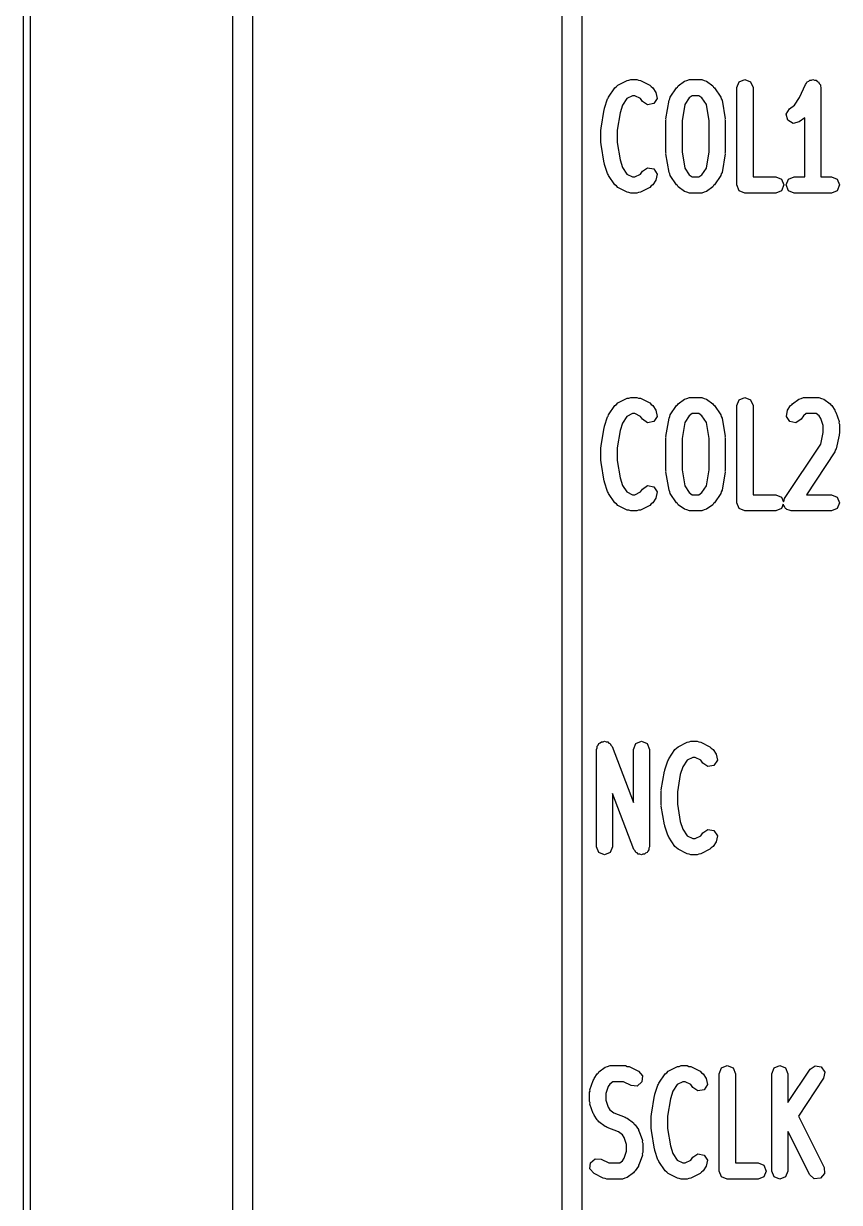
# Model space of a CAD drawing. Extents: x 62 to 222, y -188 to -37.
# Drawn here: x 88.21 to 94.51, y -68.75 to -59.66 of the extents above; entities that cross this region are included whole.
import ezdxf

# ---------------------------------------------------------------- set-up
doc = ezdxf.new("R2010")
doc.units = 0
doc.layers.add('BLACK', color=7, linetype='CONTINUOUS')

msp = doc.modelspace()

# ---------------------------------------------------------------- linework, layer by layer
at = {"layer": 'BLACK', "linetype": 'CONTINUOUS'}
for p, q in [((88.2141, -118.993), (88.2141, -43.2947)), ((88.264, -43.2947), (88.264, -119)), ((89.8291, -77), (89.8291, -46.52)), ((89.9791, -46.595), (89.9791, -76.925)), ((92.3691, -76.925), (92.3691, -46.595)), ((92.5191, -46.52), (92.5191, -77)), ((92.7872, -60.1493), (92.7978, -60.1371)), ((92.7978, -60.1371), (92.8693, -60.1014)), ((92.8693, -60.1014), (92.8838, -60.1004)), ((92.8838, -60.1004), (92.8972, -60.0948)), ((92.8972, -60.0948), (92.9448, -60.0948)), ((92.9448, -60.0948), (92.9583, -60.1004)), ((92.9583, -60.1004), (92.9728, -60.1014)), ((92.9728, -60.1014), (93.0442, -60.1371)), ((93.0442, -60.1371), (93.0548, -60.1493)), ((93.259, -60.1523), (93.2645, -60.143)), ((93.2645, -60.143), (93.3121, -60.1073)), ((93.3121, -60.1073), (93.3313, -60.1024)), ((93.3313, -60.1024), (93.3496, -60.0948)), ((93.3496, -60.0948), (93.4448, -60.0948)), ((93.4448, -60.0948), (93.4631, -60.1024)), ((93.4631, -60.1024), (93.4823, -60.1073)), ((93.4823, -60.1073), (93.53, -60.143)), ((93.53, -60.143), (93.5355, -60.1523)), ((93.7157, -60.1573), (93.734, -60.1131)), ((93.734, -60.1131), (93.7782, -60.0948)), ((93.7782, -60.0948), (93.8224, -60.1131)), ((93.8224, -60.1131), (93.8407, -60.1573)), ((94.1994, -60.2342), (94.2449, -60.1319)), ((94.2449, -60.1319), (94.2533, -60.1239)), ((94.2533, -60.1239), (94.2578, -60.1131)), ((94.2578, -60.1131), (94.27, -60.108)), ((94.27, -60.108), (94.2796, -60.099)), ((94.2796, -60.099), (94.2912, -60.0993)), ((94.2912, -60.0993), (94.302, -60.0948)), ((94.302, -60.0948), (94.3142, -60.0998)), ((94.3142, -60.0998), (94.3274, -60.1002)), ((94.3274, -60.1002), (94.3354, -60.1086)), ((94.3354, -60.1086), (94.3462, -60.1131)), ((94.3462, -60.1131), (94.3512, -60.1253)), ((94.3512, -60.1253), (94.3603, -60.1349)), ((94.3603, -60.1349), (94.36, -60.1465)), ((94.36, -60.1465), (94.3645, -60.1573)), ((92.7189, -60.2447), (92.7245, -60.2382)), ((92.7245, -60.2382), (92.7262, -60.2298)), ((92.7262, -60.2298), (92.7738, -60.1583)), ((92.7738, -60.1583), (92.7872, -60.1493)), ((92.912, -60.2198), (92.8686, -60.2415)), ((92.9301, -60.2198), (92.912, -60.2198)), ((92.9735, -60.2415), (92.9301, -60.2198)), ((93.0548, -60.1493), (93.0683, -60.1583)), ((93.0683, -60.1583), (93.0921, -60.194)), ((93.0921, -60.194), (93.1014, -60.241)), ((93.1998, -60.2428), (93.2024, -60.2298)), ((93.2024, -60.2298), (93.25, -60.1583)), ((93.25, -60.1583), (93.259, -60.1523)), ((93.3481, -60.2366), (93.3138, -60.2879)), ((93.3704, -60.2198), (93.3481, -60.2366)), ((93.424, -60.2198), (93.3704, -60.2198)), ((93.4464, -60.2366), (93.424, -60.2198)), ((93.4806, -60.2879), (93.4464, -60.2366)), ((93.5355, -60.1523), (93.5445, -60.1583)), ((93.5445, -60.1583), (93.5921, -60.2298)), ((93.5921, -60.2298), (93.5947, -60.2428)), ((93.7157, -60.9073), (93.7157, -60.1573)), ((93.8407, -60.1573), (93.8407, -60.8448)), ((94.1607, -60.2923), (94.1994, -60.2342)), ((94.3645, -60.1573), (94.3645, -60.8448)), ((92.6689, -60.4684), (92.6927, -60.3256)), ((92.6927, -60.3256), (92.6954, -60.3212)), ((92.6951, -60.3161), (92.7189, -60.2447)), ((92.6954, -60.3212), (92.6951, -60.3161)), ((92.8348, -60.2921), (92.8152, -60.351)), ((92.8686, -60.2415), (92.8348, -60.2921)), ((92.9881, -60.2634), (92.9735, -60.2415)), ((93.0278, -60.29), (92.9881, -60.2634)), ((93.0748, -60.2807), (93.0278, -60.29)), ((93.1014, -60.241), (93.0748, -60.2807)), ((93.1689, -60.397), (93.1927, -60.2542)), ((93.1927, -60.2542), (93.1998, -60.2428)), ((93.3138, -60.2879), (93.2931, -60.4125)), ((93.5014, -60.4125), (93.4806, -60.2879)), ((93.5947, -60.2428), (93.6017, -60.2542)), ((93.6017, -60.2542), (93.6255, -60.397)), ((94.0973, -60.3627), (94.1216, -60.3216)), ((94.1216, -60.3216), (94.1607, -60.2923)), ((92.8152, -60.351), (92.7931, -60.4839)), ((93.1681, -60.4073), (93.1701, -60.4023)), ((93.1681, -60.6573), (93.1681, -60.4073)), ((93.1701, -60.4023), (93.1689, -60.397)), ((93.2931, -60.4125), (93.2931, -60.6521)), ((93.5014, -60.6521), (93.5014, -60.4125)), ((93.6255, -60.397), (93.6243, -60.4023)), ((93.6243, -60.4023), (93.6264, -60.4073)), ((93.6264, -60.4073), (93.6264, -60.6573)), ((94.1091, -60.4091), (94.0973, -60.3627)), ((94.1503, -60.4334), (94.1091, -60.4091)), ((94.2395, -60.3894), (94.1966, -60.4216)), ((94.2395, -60.8448), (94.2395, -60.3894)), ((92.6681, -60.4787), (92.6701, -60.4737)), ((92.6681, -60.5859), (92.6681, -60.4787)), ((92.6701, -60.4737), (92.6689, -60.4684)), ((92.7931, -60.4839), (92.7931, -60.5807)), ((94.1966, -60.4216), (94.1503, -60.4334)), ((92.6701, -60.5909), (92.6681, -60.5859)), ((92.6689, -60.5961), (92.6701, -60.5909)), ((92.6927, -60.739), (92.6689, -60.5961)), ((92.7931, -60.5807), (92.8152, -60.7136)), ((93.1701, -60.6623), (93.1681, -60.6573)), ((93.1689, -60.6676), (93.1701, -60.6623)), ((93.1927, -60.8104), (93.1689, -60.6676)), ((93.2931, -60.6521), (93.3138, -60.7766)), ((93.4806, -60.7766), (93.5014, -60.6521)), ((93.6255, -60.6676), (93.6017, -60.8104)), ((93.6264, -60.6573), (93.6243, -60.6623)), ((93.6243, -60.6623), (93.6255, -60.6676)), ((92.6954, -60.7433), (92.6927, -60.739)), ((92.6951, -60.7485), (92.6954, -60.7433)), ((92.7189, -60.8199), (92.6951, -60.7485)), ((92.8152, -60.7136), (92.8348, -60.7724)), ((92.8348, -60.7724), (92.8686, -60.8231)), ((92.9881, -60.8012), (93.0278, -60.7746)), ((93.0278, -60.7746), (93.0748, -60.7839)), ((93.0748, -60.7839), (93.1014, -60.8236)), ((93.3138, -60.7766), (93.3481, -60.828)), ((93.4464, -60.828), (93.4806, -60.7766)), ((92.7245, -60.8264), (92.7189, -60.8199)), ((92.7262, -60.8348), (92.7245, -60.8264)), ((92.7738, -60.9062), (92.7262, -60.8348)), ((92.8686, -60.8231), (92.912, -60.8448)), ((92.912, -60.8448), (92.9301, -60.8448)), ((92.9301, -60.8448), (92.9735, -60.8231)), ((92.9735, -60.8231), (92.9881, -60.8012)), ((93.0921, -60.8705), (93.0683, -60.9062)), ((93.1014, -60.8236), (93.0921, -60.8705)), ((93.1998, -60.8217), (93.1927, -60.8104)), ((93.2024, -60.8348), (93.1998, -60.8217)), ((93.25, -60.9062), (93.2024, -60.8348)), ((93.3481, -60.828), (93.3704, -60.8448)), ((93.3704, -60.8448), (93.424, -60.8448)), ((93.424, -60.8448), (93.4464, -60.828)), ((93.5921, -60.8348), (93.5445, -60.9062)), ((93.5947, -60.8217), (93.5921, -60.8348)), ((93.6017, -60.8104), (93.5947, -60.8217)), ((93.8407, -60.8448), (94.0163, -60.8448)), ((94.0163, -60.8448), (94.0605, -60.8631)), ((94.0605, -60.8631), (94.0788, -60.9073)), ((94.0966, -60.9073), (94.1149, -60.8631)), ((94.1149, -60.8631), (94.1591, -60.8448)), ((94.1591, -60.8448), (94.2395, -60.8448)), ((94.3645, -60.8448), (94.4448, -60.8448)), ((94.4448, -60.8448), (94.489, -60.8631)), ((94.489, -60.8631), (94.5073, -60.9073)), ((92.7872, -60.9152), (92.7738, -60.9062)), ((92.7978, -60.9275), (92.7872, -60.9152)), ((92.8693, -60.9632), (92.7978, -60.9275)), ((92.8838, -60.9642), (92.8693, -60.9632)), ((92.8972, -60.9698), (92.8838, -60.9642)), ((92.9583, -60.9642), (92.9448, -60.9698)), ((92.9728, -60.9632), (92.9583, -60.9642)), ((93.0442, -60.9275), (92.9728, -60.9632)), ((93.0548, -60.9152), (93.0442, -60.9275)), ((93.0683, -60.9062), (93.0548, -60.9152)), ((93.259, -60.9123), (93.25, -60.9062)), ((93.2645, -60.9216), (93.259, -60.9123)), ((93.3121, -60.9573), (93.2645, -60.9216)), ((93.3313, -60.9622), (93.3121, -60.9573)), ((93.3496, -60.9698), (93.3313, -60.9622)), ((93.4631, -60.9622), (93.4448, -60.9698)), ((93.4823, -60.9573), (93.4631, -60.9622)), ((93.53, -60.9216), (93.4823, -60.9573)), ((93.5355, -60.9123), (93.53, -60.9216)), ((93.5445, -60.9062), (93.5355, -60.9123)), ((93.734, -60.9515), (93.7157, -60.9073)), ((93.7782, -60.9698), (93.734, -60.9515)), ((94.0605, -60.9515), (94.0163, -60.9698)), ((94.0788, -60.9073), (94.0605, -60.9515)), ((94.1149, -60.9515), (94.0966, -60.9073)), ((94.1591, -60.9698), (94.1149, -60.9515)), ((94.489, -60.9515), (94.4448, -60.9698)), ((94.5073, -60.9073), (94.489, -60.9515)), ((92.9448, -60.9698), (92.8972, -60.9698)), ((93.4448, -60.9698), (93.3496, -60.9698)), ((94.0163, -60.9698), (93.7782, -60.9698)), ((94.4448, -60.9698), (94.1591, -60.9698)), ((92.7738, -62.6083), (92.7872, -62.5993)), ((92.7872, -62.5993), (92.7978, -62.5871)), ((92.7978, -62.5871), (92.8693, -62.5514)), ((92.8693, -62.5514), (92.8838, -62.5504)), ((92.8838, -62.5504), (92.8972, -62.5448)), ((92.8972, -62.5448), (92.9448, -62.5448)), ((92.9448, -62.5448), (92.9583, -62.5504)), ((92.9583, -62.5504), (92.9728, -62.5514)), ((92.9728, -62.5514), (93.0442, -62.5871)), ((93.0442, -62.5871), (93.0548, -62.5993)), ((93.0548, -62.5993), (93.0683, -62.6083)), ((93.259, -62.6023), (93.2645, -62.593)), ((93.2645, -62.593), (93.3121, -62.5573)), ((93.3121, -62.5573), (93.3313, -62.5524)), ((93.3313, -62.5524), (93.3496, -62.5448)), ((93.3496, -62.5448), (93.4448, -62.5448)), ((93.4448, -62.5448), (93.4631, -62.5524)), ((93.4631, -62.5524), (93.4823, -62.5573)), ((93.4823, -62.5573), (93.53, -62.593)), ((93.53, -62.593), (93.5355, -62.6023)), ((93.7157, -62.6073), (93.734, -62.5631)), ((93.734, -62.5631), (93.7782, -62.5448)), ((93.7782, -62.5448), (93.8224, -62.5631)), ((93.8224, -62.5631), (93.8407, -62.6073)), ((94.1399, -62.6023), (94.1454, -62.593)), ((94.1454, -62.593), (94.1931, -62.5573)), ((94.1931, -62.5573), (94.2123, -62.5524)), ((94.2123, -62.5524), (94.2306, -62.5448)), ((94.2306, -62.5448), (94.3496, -62.5448)), ((94.3496, -62.5448), (94.3679, -62.5524)), ((94.3679, -62.5524), (94.3871, -62.5573)), ((94.3871, -62.5573), (94.4347, -62.593)), ((94.4347, -62.593), (94.4402, -62.6023)), ((92.7189, -62.6947), (92.7245, -62.6882)), ((92.7245, -62.6882), (92.7262, -62.6798)), ((92.7262, -62.6798), (92.7738, -62.6083)), ((92.8686, -62.6915), (92.8348, -62.7421)), ((92.912, -62.6698), (92.8686, -62.6915)), ((92.9301, -62.6698), (92.912, -62.6698)), ((92.9735, -62.6915), (92.9301, -62.6698)), ((92.9881, -62.7134), (92.9735, -62.6915)), ((93.0683, -62.6083), (93.0921, -62.644)), ((93.1014, -62.691), (93.0748, -62.7307)), ((93.0921, -62.644), (93.1014, -62.691)), ((93.1998, -62.6928), (93.2024, -62.6798)), ((93.2024, -62.6798), (93.25, -62.6083)), ((93.25, -62.6083), (93.259, -62.6023)), ((93.3481, -62.6866), (93.3138, -62.7379)), ((93.3704, -62.6698), (93.3481, -62.6866)), ((93.424, -62.6698), (93.3704, -62.6698)), ((93.4464, -62.6866), (93.424, -62.6698)), ((93.4806, -62.7379), (93.4464, -62.6866)), ((93.5355, -62.6023), (93.5445, -62.6083)), ((93.5445, -62.6083), (93.5921, -62.6798)), ((93.5921, -62.6798), (93.5947, -62.6928)), ((93.7157, -63.3573), (93.7157, -62.6073)), ((93.8407, -62.6073), (93.8407, -63.2948)), ((94.0978, -62.691), (94.1071, -62.644)), ((94.1245, -62.7307), (94.0978, -62.691)), ((94.1071, -62.644), (94.1309, -62.6083)), ((94.1309, -62.6083), (94.1399, -62.6023)), ((94.229, -62.6866), (94.2111, -62.7134)), ((94.2514, -62.6698), (94.229, -62.6866)), ((94.3288, -62.6698), (94.2514, -62.6698)), ((94.3512, -62.6866), (94.3288, -62.6698)), ((94.3644, -62.7064), (94.3512, -62.6866)), ((94.4402, -62.6023), (94.4492, -62.6083)), ((94.4492, -62.6083), (94.473, -62.644)), ((94.473, -62.644), (94.4747, -62.6525)), ((94.4747, -62.6525), (94.4803, -62.6589)), ((94.4803, -62.6589), (94.5041, -62.7304)), ((92.6689, -62.9184), (92.6927, -62.7756)), ((92.6927, -62.7756), (92.6954, -62.7712)), ((92.6951, -62.7661), (92.7189, -62.6947)), ((92.6954, -62.7712), (92.6951, -62.7661)), ((92.8348, -62.7421), (92.8152, -62.801)), ((93.0278, -62.74), (92.9881, -62.7134)), ((93.0748, -62.7307), (93.0278, -62.74)), ((93.1689, -62.847), (93.1927, -62.7042)), ((93.1927, -62.7042), (93.1998, -62.6928)), ((93.3138, -62.7379), (93.2931, -62.8625)), ((93.5014, -62.8625), (93.4806, -62.7379)), ((93.5947, -62.6928), (93.6017, -62.7042)), ((93.6017, -62.7042), (93.6255, -62.847)), ((94.1714, -62.74), (94.1245, -62.7307)), ((94.2111, -62.7134), (94.1714, -62.74)), ((94.3823, -62.7603), (94.3644, -62.7064)), ((94.3823, -62.8147), (94.3823, -62.7603)), ((94.5041, -62.7304), (94.5034, -62.7406)), ((94.5034, -62.7406), (94.5073, -62.7501)), ((94.5073, -62.7501), (94.5073, -62.8216)), ((92.8152, -62.801), (92.7931, -62.9339)), ((93.1681, -62.8573), (93.1701, -62.8523)), ((93.1681, -63.1073), (93.1681, -62.8573)), ((93.1701, -62.8523), (93.1689, -62.847)), ((93.2931, -62.8625), (93.2931, -63.1021)), ((93.5014, -63.1021), (93.5014, -62.8625)), ((93.6255, -62.847), (93.6243, -62.8523)), ((93.6243, -62.8523), (93.6264, -62.8573)), ((93.6264, -62.8573), (93.6264, -63.1073)), ((94.3625, -62.9038), (94.3823, -62.8147)), ((94.5059, -62.8351), (94.482, -62.9423)), ((94.5073, -62.8216), (94.5046, -62.8281)), ((94.5046, -62.8281), (94.5059, -62.8351)), ((92.6681, -62.9287), (92.6701, -62.9237)), ((92.6681, -63.0359), (92.6681, -62.9287)), ((92.6701, -62.9237), (92.6689, -62.9184)), ((92.7931, -62.9339), (92.7931, -63.0307)), ((94.0833, -63.3226), (94.3625, -62.9038)), ((94.473, -62.9634), (94.2521, -63.2948)), ((94.4753, -62.9519), (94.473, -62.9634)), ((94.482, -62.9423), (94.4753, -62.9519)), ((92.6701, -63.0409), (92.6681, -63.0359)), ((92.6689, -63.0461), (92.6701, -63.0409)), ((92.6927, -63.189), (92.6689, -63.0461)), ((92.7931, -63.0307), (92.8152, -63.1636)), ((93.1701, -63.1123), (93.1681, -63.1073)), ((93.1689, -63.1176), (93.1701, -63.1123)), ((93.1927, -63.2604), (93.1689, -63.1176)), ((93.2931, -63.1021), (93.3138, -63.2266)), ((93.4806, -63.2266), (93.5014, -63.1021)), ((93.6255, -63.1176), (93.6017, -63.2604)), ((93.6264, -63.1073), (93.6243, -63.1123)), ((93.6243, -63.1123), (93.6255, -63.1176)), ((92.6954, -63.1933), (92.6927, -63.189)), ((92.6951, -63.1985), (92.6954, -63.1933)), ((92.7189, -63.2699), (92.6951, -63.1985)), ((92.8152, -63.1636), (92.8348, -63.2224)), ((92.8348, -63.2224), (92.8686, -63.2731)), ((92.9881, -63.2512), (93.0278, -63.2246)), ((93.0278, -63.2246), (93.0748, -63.2339)), ((93.0748, -63.2339), (93.1014, -63.2736)), ((93.3138, -63.2266), (93.3481, -63.278)), ((93.4464, -63.278), (93.4806, -63.2266)), ((92.7245, -63.2764), (92.7189, -63.2699)), ((92.7262, -63.2848), (92.7245, -63.2764)), ((92.7738, -63.3562), (92.7262, -63.2848)), ((92.8686, -63.2731), (92.912, -63.2948)), ((92.912, -63.2948), (92.9301, -63.2948)), ((92.9301, -63.2948), (92.9735, -63.2731)), ((92.9735, -63.2731), (92.9881, -63.2512)), ((93.0921, -63.3205), (93.0683, -63.3562)), ((93.1014, -63.2736), (93.0921, -63.3205)), ((93.1998, -63.2717), (93.1927, -63.2604)), ((93.2024, -63.2848), (93.1998, -63.2717)), ((93.25, -63.3562), (93.2024, -63.2848)), ((93.3481, -63.278), (93.3704, -63.2948)), ((93.3704, -63.2948), (93.424, -63.2948)), ((93.424, -63.2948), (93.4464, -63.278)), ((93.5921, -63.2848), (93.5445, -63.3562)), ((93.5947, -63.2717), (93.5921, -63.2848)), ((93.6017, -63.2604), (93.5947, -63.2717)), ((93.8407, -63.2948), (94.0163, -63.2948)), ((94.0163, -63.2948), (94.0605, -63.3131)), ((94.0605, -63.3131), (94.0758, -63.3501)), ((94.0798, -63.3405), (94.0833, -63.3226)), ((94.2521, -63.2948), (94.4448, -63.2948)), ((94.4448, -63.2948), (94.489, -63.3131)), ((94.489, -63.3131), (94.5073, -63.3573)), ((92.7872, -63.3652), (92.7738, -63.3562)), ((92.7978, -63.3775), (92.7872, -63.3652)), ((92.8693, -63.4132), (92.7978, -63.3775)), ((92.8838, -63.4142), (92.8693, -63.4132)), ((92.8972, -63.4198), (92.8838, -63.4142)), ((92.9583, -63.4142), (92.9448, -63.4198)), ((92.9728, -63.4132), (92.9583, -63.4142)), ((93.0442, -63.3775), (92.9728, -63.4132)), ((93.0548, -63.3652), (93.0442, -63.3775)), ((93.0683, -63.3562), (93.0548, -63.3652)), ((93.259, -63.3623), (93.25, -63.3562)), ((93.2645, -63.3716), (93.259, -63.3623)), ((93.3121, -63.4073), (93.2645, -63.3716)), ((93.3313, -63.4122), (93.3121, -63.4073)), ((93.3496, -63.4198), (93.3313, -63.4122)), ((93.4631, -63.4122), (93.4448, -63.4198)), ((93.4823, -63.4073), (93.4631, -63.4122)), ((93.53, -63.3716), (93.4823, -63.4073)), ((93.5355, -63.3623), (93.53, -63.3716)), ((93.5445, -63.3562), (93.5355, -63.3623)), ((93.734, -63.4015), (93.7157, -63.3573)), ((93.7782, -63.4198), (93.734, -63.4015)), ((94.0605, -63.4015), (94.0163, -63.4198)), ((94.0743, -63.368), (94.0605, -63.4015)), ((94.074, -63.3695), (94.0743, -63.368)), ((94.0842, -63.3847), (94.074, -63.3695)), ((94.0758, -63.3501), (94.0798, -63.3405)), ((94.0911, -63.4015), (94.0842, -63.3847)), ((94.0971, -63.4039), (94.0911, -63.4015)), ((94.1007, -63.4093), (94.0971, -63.4039)), ((94.1185, -63.4128), (94.1007, -63.4093)), ((94.1353, -63.4198), (94.1185, -63.4128)), ((94.489, -63.4015), (94.4448, -63.4198)), ((94.5073, -63.3573), (94.489, -63.4015)), ((92.9448, -63.4198), (92.8972, -63.4198)), ((93.4448, -63.4198), (93.3496, -63.4198)), ((94.0163, -63.4198), (93.7782, -63.4198)), ((94.4448, -63.4198), (94.1353, -63.4198)), ((92.6374, -65.245), (92.6378, -65.2317)), ((92.6378, -65.2317), (92.6462, -65.2238)), ((92.6462, -65.2238), (92.6506, -65.2131)), ((92.6506, -65.2131), (92.6629, -65.208)), ((92.6629, -65.208), (92.6726, -65.1989)), ((92.6726, -65.1989), (92.6842, -65.1992)), ((92.6842, -65.1992), (92.6948, -65.1948)), ((92.6948, -65.1948), (92.7071, -65.1999)), ((92.7071, -65.1999), (92.7204, -65.2003)), ((92.7204, -65.2003), (92.7283, -65.2087)), ((92.7283, -65.2087), (92.739, -65.2131)), ((92.739, -65.2131), (92.7441, -65.2254)), ((92.7441, -65.2254), (92.7532, -65.235)), ((92.7532, -65.235), (92.9181, -65.6677)), ((92.9181, -65.2573), (92.9364, -65.2131)), ((92.9364, -65.2131), (92.9806, -65.1948)), ((92.9806, -65.1948), (93.0248, -65.2131)), ((93.0248, -65.2131), (93.0431, -65.2573)), ((93.2621, -65.2371), (93.3336, -65.2014)), ((93.3336, -65.2014), (93.3481, -65.2004)), ((93.3481, -65.2004), (93.3615, -65.1948)), ((93.3615, -65.1948), (93.4091, -65.1948)), ((93.4091, -65.1948), (93.4226, -65.2004)), ((93.4226, -65.2004), (93.4371, -65.2014)), ((93.4371, -65.2014), (93.5085, -65.2371)), ((92.6323, -65.2573), (92.6374, -65.245)), ((92.6323, -66.0073), (92.6323, -65.2573)), ((92.9181, -65.6677), (92.9181, -65.2573)), ((93.0431, -65.2573), (93.0431, -66.0073)), ((93.1905, -65.3298), (93.2381, -65.2583)), ((93.2381, -65.2583), (93.2515, -65.2493)), ((93.2515, -65.2493), (93.2621, -65.2371)), ((93.3763, -65.3198), (93.3329, -65.3415)), ((93.3944, -65.3198), (93.3763, -65.3198)), ((93.4378, -65.3415), (93.3944, -65.3198)), ((93.5085, -65.2371), (93.5191, -65.2493)), ((93.5191, -65.2493), (93.5326, -65.2583)), ((93.5326, -65.2583), (93.5564, -65.294)), ((93.5564, -65.294), (93.5657, -65.341)), ((93.1594, -65.4161), (93.1832, -65.3447)), ((93.1597, -65.4212), (93.1594, -65.4161)), ((93.1832, -65.3447), (93.1888, -65.3382)), ((93.1888, -65.3382), (93.1905, -65.3298)), ((93.2991, -65.3921), (93.2795, -65.451)), ((93.3329, -65.3415), (93.2991, -65.3921)), ((93.4524, -65.3634), (93.4378, -65.3415)), ((93.4921, -65.39), (93.4524, -65.3634)), ((93.539, -65.3807), (93.4921, -65.39)), ((93.5657, -65.341), (93.539, -65.3807)), ((93.1332, -65.5684), (93.157, -65.4256)), ((93.157, -65.4256), (93.1597, -65.4212)), ((93.2795, -65.451), (93.2573, -65.5839)), ((92.9222, -66.0295), (92.7573, -65.5969)), ((92.7573, -65.5969), (92.7573, -66.0073)), ((93.1323, -65.5787), (93.1344, -65.5737)), ((93.1323, -65.6859), (93.1323, -65.5787)), ((93.1344, -65.5737), (93.1332, -65.5684)), ((93.2573, -65.5839), (93.2573, -65.6807)), ((93.1344, -65.6909), (93.1323, -65.6859)), ((93.2573, -65.6807), (93.2795, -65.8136)), ((93.1332, -65.6961), (93.1344, -65.6909)), ((93.157, -65.839), (93.1332, -65.6961)), ((93.1597, -65.8433), (93.157, -65.839)), ((93.1594, -65.8485), (93.1597, -65.8433)), ((93.1832, -65.9199), (93.1594, -65.8485)), ((93.2795, -65.8136), (93.2991, -65.8724)), ((93.1888, -65.9264), (93.1832, -65.9199)), ((93.1905, -65.9348), (93.1888, -65.9264)), ((93.2381, -66.0062), (93.1905, -65.9348)), ((93.2991, -65.8724), (93.3329, -65.9231)), ((93.3329, -65.9231), (93.3763, -65.9448)), ((93.3763, -65.9448), (93.3944, -65.9448)), ((93.3944, -65.9448), (93.4378, -65.9231)), ((93.4378, -65.9231), (93.4524, -65.9012)), ((93.4524, -65.9012), (93.4921, -65.8746)), ((93.4921, -65.8746), (93.539, -65.8839)), ((93.539, -65.8839), (93.5657, -65.9236)), ((93.5657, -65.9236), (93.5564, -65.9705)), ((92.6506, -66.0515), (92.6323, -66.0073)), ((92.6948, -66.0698), (92.6506, -66.0515)), ((92.739, -66.0515), (92.6948, -66.0698)), ((92.7573, -66.0073), (92.739, -66.0515)), ((92.9313, -66.0392), (92.9222, -66.0295)), ((92.9364, -66.0515), (92.9313, -66.0392)), ((92.9471, -66.0559), (92.9364, -66.0515)), ((93.0248, -66.0515), (93.0125, -66.0566)), ((93.0292, -66.0408), (93.0248, -66.0515)), ((93.0376, -66.0329), (93.0292, -66.0408)), ((93.038, -66.0196), (93.0376, -66.0329)), ((93.0431, -66.0073), (93.038, -66.0196)), ((93.2515, -66.0152), (93.2381, -66.0062)), ((93.2621, -66.0275), (93.2515, -66.0152)), ((93.3336, -66.0632), (93.2621, -66.0275)), ((93.5085, -66.0275), (93.4371, -66.0632)), ((93.5191, -66.0152), (93.5085, -66.0275)), ((93.5326, -66.0062), (93.5191, -66.0152)), ((93.5564, -65.9705), (93.5326, -66.0062)), ((92.955, -66.0643), (92.9471, -66.0559)), ((92.9683, -66.0647), (92.955, -66.0643)), ((92.9806, -66.0698), (92.9683, -66.0647)), ((92.9912, -66.0654), (92.9806, -66.0698)), ((93.0028, -66.0657), (92.9912, -66.0654)), ((93.0125, -66.0566), (93.0028, -66.0657)), ((93.3481, -66.0642), (93.3336, -66.0632)), ((93.3615, -66.0698), (93.3481, -66.0642)), ((93.4091, -66.0698), (93.3615, -66.0698)), ((93.4226, -66.0642), (93.4091, -66.0698)), ((93.4371, -66.0632), (93.4226, -66.0642)), ((92.6143, -67.794), (92.6381, -67.7583)), ((92.6381, -67.7583), (92.6471, -67.7523)), ((92.6471, -67.7523), (92.6526, -67.743)), ((92.6526, -67.743), (92.7002, -67.7073)), ((92.7002, -67.7073), (92.7194, -67.7024)), ((92.7194, -67.7024), (92.7377, -67.6948)), ((92.7377, -67.6948), (92.8567, -67.6948)), ((92.8567, -67.6948), (92.8702, -67.7004)), ((92.8702, -67.7004), (92.8847, -67.7014)), ((92.8847, -67.7014), (92.9561, -67.7371)), ((92.9561, -67.7371), (92.9875, -67.7732)), ((92.9875, -67.7732), (92.9841, -67.8209)), ((93.1143, -67.8298), (93.1619, -67.7583)), ((93.1619, -67.7583), (93.1753, -67.7493)), ((93.1753, -67.7493), (93.1859, -67.7371)), ((93.1859, -67.7371), (93.2574, -67.7014)), ((93.2574, -67.7014), (93.2719, -67.7004)), ((93.2719, -67.7004), (93.2853, -67.6948)), ((93.2853, -67.6948), (93.3329, -67.6948)), ((93.3329, -67.6948), (93.3464, -67.7004)), ((93.3464, -67.7004), (93.3609, -67.7014)), ((93.3609, -67.7014), (93.4323, -67.7371)), ((93.4323, -67.7371), (93.4429, -67.7493)), ((93.4429, -67.7493), (93.4564, -67.7583)), ((93.4564, -67.7583), (93.4802, -67.794)), ((93.58, -67.7573), (93.5983, -67.7131)), ((93.58, -68.5073), (93.58, -67.7573)), ((93.5983, -67.7131), (93.6425, -67.6948)), ((93.6425, -67.6948), (93.6867, -67.7131)), ((93.6867, -67.7131), (93.705, -67.7573)), ((93.705, -67.7573), (93.705, -68.4448)), ((93.9847, -67.7573), (94.003, -67.7131)), ((93.9847, -68.5073), (93.9847, -67.7573)), ((94.003, -67.7131), (94.0472, -67.6948)), ((94.0472, -67.6948), (94.0914, -67.7131)), ((94.0914, -67.7131), (94.1097, -67.7573)), ((94.1097, -67.9794), (94.2809, -67.7226)), ((94.1097, -67.7573), (94.1097, -67.9794)), ((94.2809, -67.7226), (94.3207, -67.696)), ((94.3207, -67.696), (94.3676, -67.7053)), ((94.3676, -67.7053), (94.3942, -67.745)), ((94.3942, -67.745), (94.3849, -67.792)), ((92.5832, -67.8804), (92.607, -67.8089)), ((92.607, -67.8089), (92.6126, -67.8025)), ((92.6126, -67.8025), (92.6143, -67.794)), ((92.7229, -67.8564), (92.705, -67.9103)), ((92.7361, -67.8366), (92.7229, -67.8564)), ((92.7585, -67.8198), (92.7361, -67.8366)), ((92.842, -67.8198), (92.7585, -67.8198)), ((92.9002, -67.8489), (92.842, -67.8198)), ((92.9479, -67.8523), (92.9002, -67.8489)), ((92.9841, -67.8209), (92.9479, -67.8523)), ((93.0832, -67.9161), (93.107, -67.8447)), ((93.107, -67.8447), (93.1126, -67.8382)), ((93.1126, -67.8382), (93.1143, -67.8298)), ((93.2567, -67.8415), (93.2229, -67.8921)), ((93.3001, -67.8198), (93.2567, -67.8415)), ((93.3182, -67.8198), (93.3001, -67.8198)), ((93.3616, -67.8415), (93.3182, -67.8198)), ((93.3762, -67.8634), (93.3616, -67.8415)), ((93.4159, -67.89), (93.3762, -67.8634)), ((93.4895, -67.841), (93.4629, -67.8807)), ((93.4802, -67.794), (93.4895, -67.841)), ((94.3849, -67.792), (94.1908, -68.0832)), ((92.58, -67.9001), (92.5839, -67.8906)), ((92.58, -67.9716), (92.58, -67.9001)), ((92.5839, -67.8906), (92.5832, -67.8804)), ((92.705, -67.9103), (92.705, -67.9614)), ((92.705, -67.9614), (92.7229, -68.0153)), ((93.057, -68.0684), (93.0808, -67.9256)), ((93.0808, -67.9256), (93.0835, -67.9212)), ((93.0835, -67.9212), (93.0832, -67.9161)), ((93.2033, -67.951), (93.1812, -68.0839)), ((93.2229, -67.8921), (93.2033, -67.951)), ((93.4629, -67.8807), (93.4159, -67.89)), ((92.5839, -67.9811), (92.58, -67.9716)), ((92.5832, -67.9913), (92.5839, -67.9811)), ((92.607, -68.0628), (92.5832, -67.9913)), ((92.7229, -68.0153), (92.7361, -68.0351)), ((92.7361, -68.0351), (92.768, -68.0591)), ((92.6126, -68.0692), (92.607, -68.0628)), ((92.6143, -68.0777), (92.6126, -68.0692)), ((92.6381, -68.1134), (92.6143, -68.0777)), ((92.6471, -68.1194), (92.6381, -68.1134)), ((92.6526, -68.1287), (92.6471, -68.1194)), ((92.7002, -68.1644), (92.6526, -68.1287)), ((92.768, -68.0591), (92.8549, -68.0916)), ((92.8549, -68.0916), (92.8616, -68.0979)), ((92.8616, -68.0979), (92.8704, -68.1001)), ((92.8704, -68.1001), (92.9181, -68.1359)), ((92.9181, -68.1359), (92.9236, -68.1452)), ((93.0562, -68.0787), (93.0582, -68.0737)), ((93.0562, -68.1859), (93.0562, -68.0787)), ((93.0582, -68.0737), (93.057, -68.0684)), ((93.1812, -68.0839), (93.1812, -68.1807)), ((94.1908, -68.0832), (94.3888, -68.4793)), ((92.7091, -68.1667), (92.7002, -68.1644)), ((92.7158, -68.173), (92.7091, -68.1667)), ((92.8026, -68.2055), (92.7158, -68.173)), ((92.8345, -68.2294), (92.8026, -68.2055)), ((92.8477, -68.2493), (92.8345, -68.2294)), ((92.9236, -68.1452), (92.9326, -68.1512)), ((92.9326, -68.1512), (92.9564, -68.1869)), ((92.9564, -68.1869), (92.958, -68.1953)), ((92.958, -68.1953), (92.9637, -68.2018)), ((92.9637, -68.2018), (92.9875, -68.2732)), ((93.0582, -68.1909), (93.0562, -68.1859)), ((93.057, -68.1961), (93.0582, -68.1909)), ((93.0808, -68.339), (93.057, -68.1961)), ((93.1812, -68.1807), (93.2033, -68.3136)), ((94.1109, -68.203), (94.1097, -68.2048)), ((94.1097, -68.2048), (94.1097, -68.5073)), ((94.277, -68.5352), (94.1109, -68.203)), ((92.8657, -68.3031), (92.8477, -68.2493)), ((92.8657, -68.3543), (92.8657, -68.3031)), ((92.9875, -68.2732), (92.9867, -68.2835)), ((92.9867, -68.2835), (92.9907, -68.293)), ((92.9907, -68.293), (92.9907, -68.3644)), ((93.2033, -68.3136), (93.2229, -68.3724)), ((92.5866, -68.4436), (92.6227, -68.4123)), ((92.6227, -68.4123), (92.6704, -68.4157)), ((92.6704, -68.4157), (92.7286, -68.4448)), ((92.8345, -68.428), (92.8477, -68.4082)), ((92.8477, -68.4082), (92.8657, -68.3543)), ((92.9875, -68.3842), (92.9637, -68.4556)), ((92.9907, -68.3644), (92.9867, -68.3739)), ((92.9867, -68.3739), (92.9875, -68.3842)), ((93.0835, -68.3433), (93.0808, -68.339)), ((93.0832, -68.3485), (93.0835, -68.3433)), ((93.107, -68.4199), (93.0832, -68.3485)), ((93.2229, -68.3724), (93.2567, -68.4231)), ((93.3616, -68.4231), (93.3762, -68.4012)), ((93.3762, -68.4012), (93.4159, -68.3746)), ((93.4159, -68.3746), (93.4629, -68.3839)), ((93.4629, -68.3839), (93.4895, -68.4236)), ((92.5832, -68.4913), (92.5866, -68.4436)), ((92.6145, -68.5275), (92.5832, -68.4913)), ((92.7286, -68.4448), (92.8121, -68.4448)), ((92.8121, -68.4448), (92.8345, -68.428)), ((92.9326, -68.5062), (92.9236, -68.5123)), ((92.9564, -68.4705), (92.9326, -68.5062)), ((92.958, -68.4621), (92.9564, -68.4705)), ((92.9637, -68.4556), (92.958, -68.4621)), ((93.1126, -68.4264), (93.107, -68.4199)), ((93.1143, -68.4348), (93.1126, -68.4264)), ((93.1619, -68.5062), (93.1143, -68.4348)), ((93.1753, -68.5152), (93.1619, -68.5062)), ((93.2567, -68.4231), (93.3001, -68.4448)), ((93.3001, -68.4448), (93.3182, -68.4448)), ((93.3182, -68.4448), (93.3616, -68.4231)), ((93.4564, -68.5062), (93.4429, -68.5152)), ((93.4802, -68.4705), (93.4564, -68.5062)), ((93.4895, -68.4236), (93.4802, -68.4705)), ((93.705, -68.4448), (93.8806, -68.4448)), ((93.8806, -68.4448), (93.9248, -68.4631)), ((93.9248, -68.4631), (93.9431, -68.5073)), ((94.3888, -68.4793), (94.3922, -68.5271)), ((92.6859, -68.5632), (92.6145, -68.5275)), ((92.7004, -68.5642), (92.6859, -68.5632)), ((92.7139, -68.5698), (92.7004, -68.5642)), ((92.8329, -68.5698), (92.7139, -68.5698)), ((92.8512, -68.5622), (92.8329, -68.5698)), ((92.8704, -68.5573), (92.8512, -68.5622)), ((92.9181, -68.5216), (92.8704, -68.5573)), ((92.9236, -68.5123), (92.9181, -68.5216)), ((93.1859, -68.5275), (93.1753, -68.5152)), ((93.2574, -68.5632), (93.1859, -68.5275)), ((93.2719, -68.5642), (93.2574, -68.5632)), ((93.2853, -68.5698), (93.2719, -68.5642)), ((93.3329, -68.5698), (93.2853, -68.5698)), ((93.3464, -68.5642), (93.3329, -68.5698)), ((93.3609, -68.5632), (93.3464, -68.5642)), ((93.4323, -68.5275), (93.3609, -68.5632)), ((93.4429, -68.5152), (93.4323, -68.5275)), ((93.5983, -68.5515), (93.58, -68.5073)), ((93.6425, -68.5698), (93.5983, -68.5515)), ((93.8806, -68.5698), (93.6425, -68.5698)), ((93.9248, -68.5515), (93.8806, -68.5698)), ((93.9431, -68.5073), (93.9248, -68.5515)), ((94.003, -68.5515), (93.9847, -68.5073)), ((94.0472, -68.5698), (94.003, -68.5515)), ((94.0914, -68.5515), (94.0472, -68.5698)), ((94.1097, -68.5073), (94.0914, -68.5515)), ((94.3132, -68.5666), (94.277, -68.5352)), ((94.3609, -68.5632), (94.3132, -68.5666)), ((94.3922, -68.5271), (94.3609, -68.5632))]:
    msp.add_line(p, q, dxfattribs=at)

doc.saveas('drawing.dxf')
